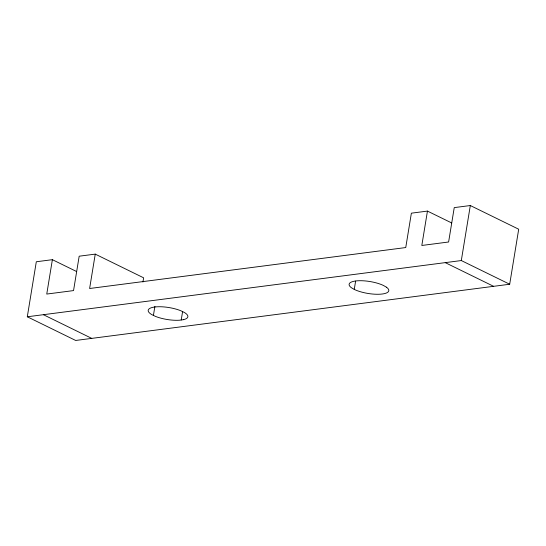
<?xml version="1.0" encoding="UTF-8"?>
<svg xmlns="http://www.w3.org/2000/svg" width="546" height="546" viewBox="0 0 546 546"><rect width="100%" height="100%" fill="white"/><g stroke="black" fill="none" stroke-linecap="round" stroke-linejoin="round"><path stroke-width="0.82" d="M52.382 259.678L46.751 294.062L73.546 290.588L79.177 256.204L95.25 254.122L89.619 288.506L405.746 247.556L411.377 213.172L427.45 211.09L421.819 245.468L448.614 242.001L454.245 207.617L470.318 205.535L518.7 229.224L509.691 284.241L75.682 340.465L27.3 316.776L36.309 261.759L52.382 259.678L76.576 271.519M142.943 282.009L143.632 277.818L95.25 254.122M153.419 315.417L154.907 306.34M181.224 319.983L182.576 311.732M354.258 289.394L355.61 281.142M509.691 284.241L461.309 260.551L470.318 205.535M27.3 316.776L461.309 260.551M427.45 211.09L451.644 222.932M445.236 262.633L493.618 286.322M43.373 314.687L91.755 338.384M183.347 319.69L179.559 320.215A20.093 6.04 9.3 0 1 155.405 316.366L151.87 314.673A20.093 6.04 9.3 0 1 154.491 307.036A20.093 6.04 9.3 0 1 180.658 310.681L184.193 312.373A20.093 6.04 9.3 0 1 183.347 319.69M386.452 287.196L383.422 285.456A20.093 6.04 9.3 0 0 357.364 280.808A20.093 6.04 9.3 0 0 351.467 287.79L354.497 289.53A20.093 6.04 9.3 0 0 380.555 294.178A20.093 6.04 9.3 0 0 386.452 287.196"/></g></svg>
